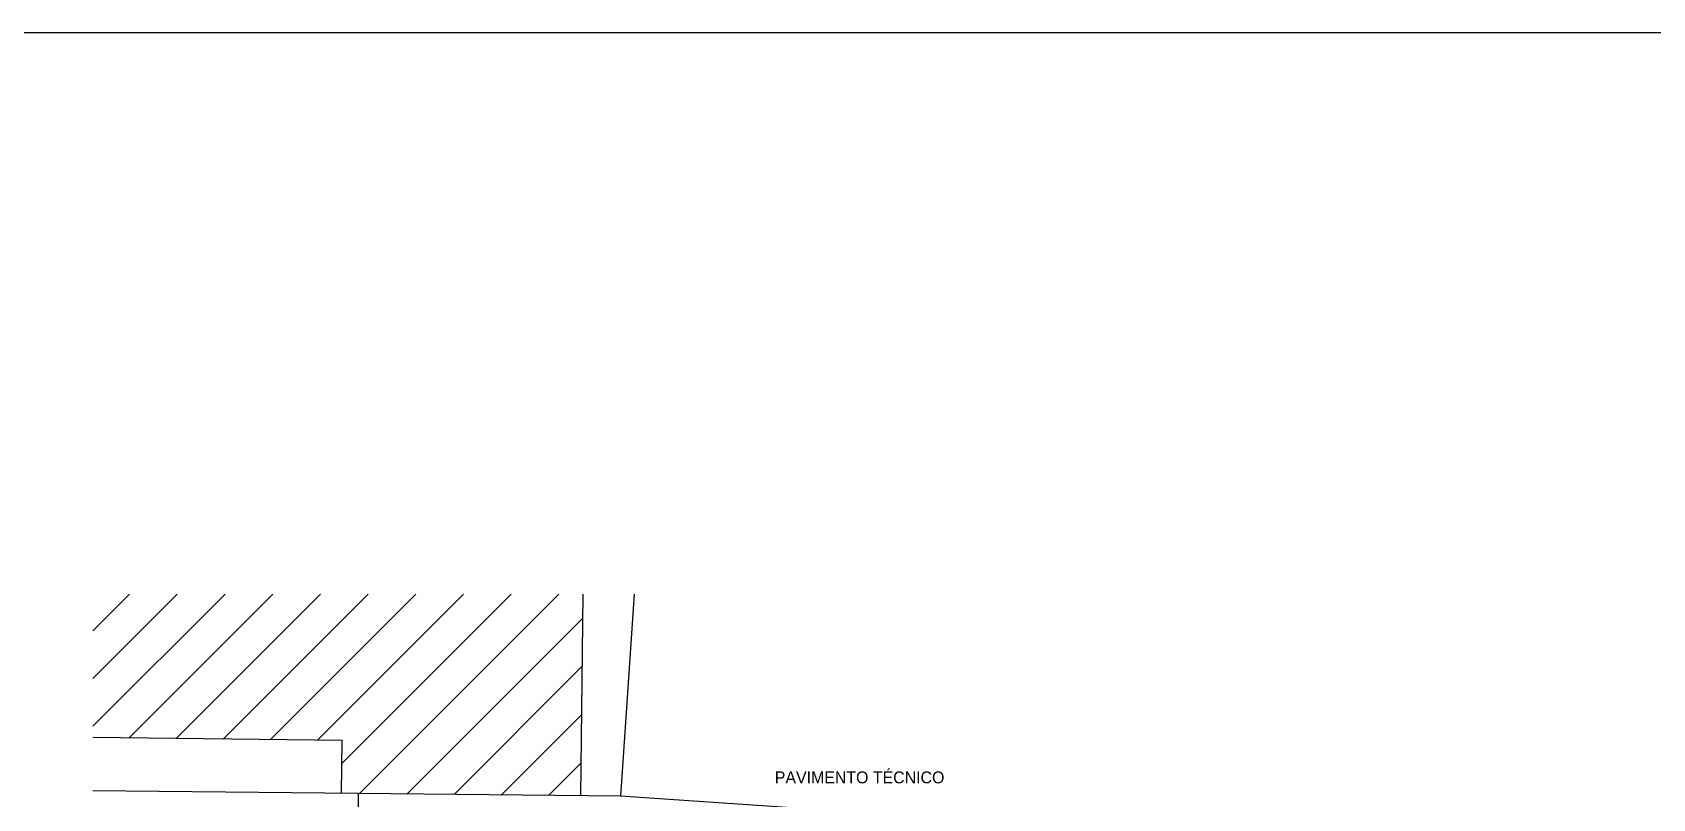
# Model space of a CAD drawing. Header units: millimetres. Extents: x 935 to 1399, y 512 to 900.
# Drawn here: x 1020.88 to 1068.91, y 877.26 to 899.98 of the extents above; entities that cross this region are included whole.
import ezdxf

# ---------------------------------------------------------------- set-up
doc = ezdxf.new("R2010")
doc.units = ezdxf.units.MM
doc.layers.add('terrenos', color=3, linetype='Continuous')
doc.layers.add('VEGETAÇÃO', color=3, linetype='Continuous')

msp = doc.modelspace()

# ---------------------------------------------------------------- hatches: boundary and pattern name
at = {"layer": 'VEGETAÇÃO'}
h = msp.add_hatch(dxfattribs=at)
h.set_pattern_fill('_USER', angle=45, style=0, pattern_type=0)
h.set_pattern_definition([(45, (529.3092, 1088.9072), (-0.7071068, 0.7071068), [])])
h.paths.add_polyline_path([(1037.19544, 883.32425), (1022.67652, 883.32425), (1022.67652, 879.07148), (1030.0625, 878.99154), (1030.04549, 877.42011), (1030.53722, 877.41495), (1037.13074, 877.34576)])

# ---------------------------------------------------------------- linework, layer by layer
at = {"color": 6}
msp.add_lwpolyline([(935.11631, 899.98189), (1398.54949, 899.98189), (1398.54949, 511.99751), (935.11631, 511.99751)], close=True, dxfattribs=at)
at = {"layer": 'terrenos', "color": 7}
msp.add_lwpolyline([(1041.796, 833.62187), (1059.65965, 833.62187), (1059.65965, 875.84655), (1049.04201, 876.60525), (1038.31596, 877.33332), (1030.53722, 877.41495), (1030.53722, 833.62187), (1031.18722, 833.62187)], dxfattribs=at)
at = {"layer": 'VEGETAÇÃO', "color": 7}
for p, q in [((1037.19544, 883.32425), (1037.13074, 877.34615)), ((1038.72262, 883.32425), (1038.31596, 877.33332)), ((1030.0625, 878.99154), (1022.67652, 879.07148)), ((1030.53722, 877.41495), (1022.67652, 877.49744))]:
    msp.add_line(p, q, dxfattribs=at)
at = {"layer": 'VEGETAÇÃO', "color": 253}
for p, q in [((1030.04552, 877.42283), (1030.0625, 878.99154)), ((1030.53722, 877.26494), (1030.53565, 877.26496)), ((1030.68722, 877.41495), (1030.68722, 877.41337))]:
    msp.add_line(p, q, dxfattribs=at)
at = {"layer": 'VEGETAÇÃO', "color": 7}
msp.add_lwpolyline([(1036.65965, 833.62187), (1059.65965, 833.62187), (1059.65965, 875.84655), (1049.04201, 876.60525), (1038.31596, 877.33332), (1030.53722, 877.41495), (1030.53722, 833.62187), (1031.18722, 833.62187)], dxfattribs=at)

# ---------------------------------------------------------------- texts
at = {"insert": (1042.88911, 878.06894), "char_height": 0.352405, "width": 24.3855, "attachment_point": 1}
msp.add_mtext('PAVIMENTO TÉCNICO', dxfattribs=at)

doc.saveas('drawing.dxf')
